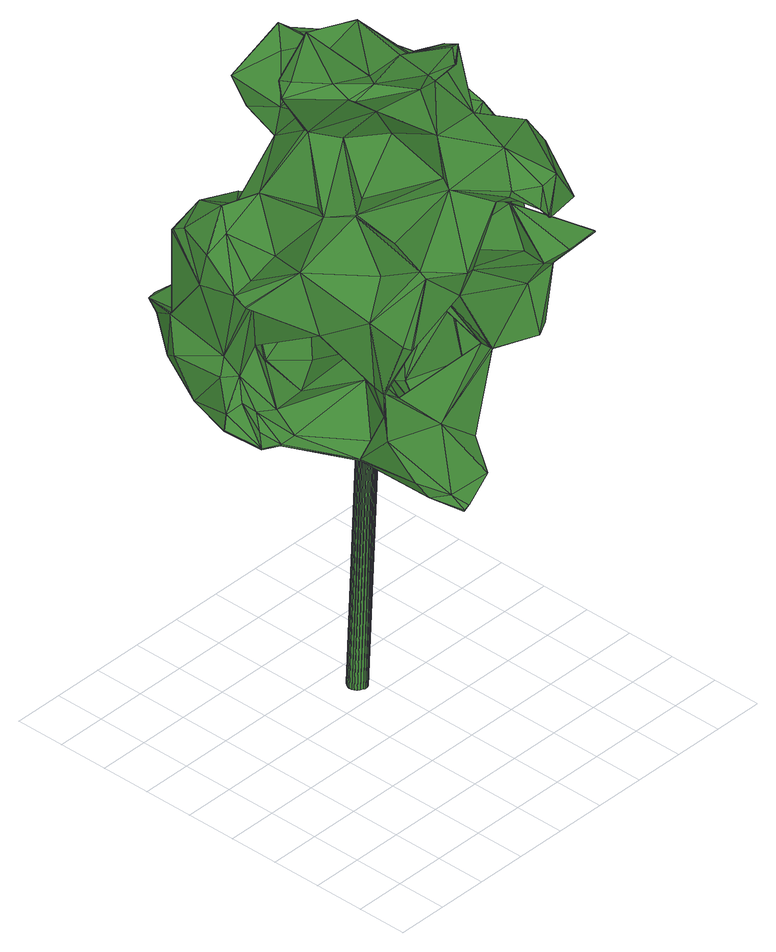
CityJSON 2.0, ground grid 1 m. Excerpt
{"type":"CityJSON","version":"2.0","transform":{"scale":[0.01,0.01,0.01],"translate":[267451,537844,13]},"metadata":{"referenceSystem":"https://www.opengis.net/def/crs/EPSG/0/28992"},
"CityObjects":{
"tree1":{"type":"SolitaryVegetationObject","attributes":{"gtid":267,"crown_width_m":6.72,"crown_median_z":22.58,"crown_r50_m":0.338,"crown_porosity":0.908,"trunk_H_m":9.24,"trunk_DBH_m":0.385,"trunk_radius_m":0.193,"trunk_base_height_m":13.34,"original_gtid":"267"},"geometry":[{"type":"Solid","lod":"3","boundaries":[[[[0,1,2]],[[3,4,5]],[[6,7,8]],[[9,10,11]],[[12,13,14]],[[12,14,15]],[[6,16,17]],[[18,19,20]],[[21,22,23]],[[15,24,25]],[[26,27,28]],[[29,30,31]],[[32,33,34]],[[12,35,13]],[[36,37,38]],[[25,39,40]],[[41,42,43]],[[44,45,46]],[[31,47,29]],[[48,49,4]],[[50,51,52]],[[53,54,55]],[[53,55,31]],[[56,57,58]],[[59,58,57]],[[60,55,54]],[[20,61,18]],[[62,63,64]],[[65,66,67]],[[68,69,22]],[[70,71,72]],[[11,10,73]],[[74,22,75]],[[76,73,77]],[[78,52,79]],[[80,81,82]],[[17,7,6]],[[48,83,84]],[[49,84,83]],[[85,86,67]],[[40,87,88]],[[6,89,16]],[[90,91,89]],[[81,91,90]],[[81,89,91]],[[92,34,93]],[[94,95,96]],[[97,98,99]],[[100,98,97]],[[62,64,97]],[[63,101,64]],[[52,51,102]],[[103,37,104]],[[26,105,106]],[[107,108,109]],[[110,51,50]],[[11,111,112]],[[113,114,115]],[[40,116,117]],[[118,117,116]],[[119,21,120]],[[119,120,121]],[[14,122,24]],[[14,24,15]],[[123,124,40]],[[125,126,58]],[[127,128,129]],[[100,114,98]],[[130,131,132]],[[133,134,135]],[[117,115,40]],[[136,63,62]],[[75,137,74]],[[138,139,140]],[[63,136,101]],[[26,141,142]],[[143,144,43]],[[145,43,144]],[[146,147,148]],[[149,150,151]],[[152,153,88]],[[13,35,77]],[[154,155,153]],[[156,43,42]],[[156,42,41]],[[68,157,69]],[[69,158,22]],[[75,22,158]],[[58,159,56]],[[160,56,159]],[[61,138,140]],[[161,162,163]],[[22,74,164]],[[22,164,23]],[[164,165,23]],[[164,45,165]],[[137,46,164]],[[45,164,46]],[[121,120,78]],[[137,158,46]],[[166,131,167]],[[55,168,31]],[[122,13,9]],[[140,169,61]],[[104,37,148]],[[128,170,134]],[[171,92,150]],[[149,171,150]],[[172,173,174]],[[6,90,89]],[[68,22,21]],[[171,175,176]],[[177,178,179]],[[180,181,182]],[[183,151,184]],[[65,67,86]],[[120,1,50]],[[75,158,137]],[[31,168,47]],[[89,185,16]],[[186,187,188]],[[189,190,191]],[[189,191,192]],[[193,192,194]],[[193,194,195]],[[117,113,115]],[[196,118,155]],[[155,118,88]],[[197,159,58]],[[38,37,198]],[[74,137,164]],[[199,200,201]],[[199,201,202]],[[203,204,103]],[[201,205,206]],[[207,162,48]],[[161,48,162]],[[125,208,126]],[[120,21,1]],[[94,96,209]],[[88,87,210]],[[211,204,184]],[[211,184,17]],[[40,124,25]],[[212,25,124]],[[45,213,165]],[[8,214,215]],[[216,8,215]],[[104,175,203]],[[176,175,104]],[[169,140,180]],[[166,217,131]],[[218,176,104]],[[219,220,221]],[[139,171,176]],[[168,197,222]],[[96,223,44]],[[224,223,96]],[[166,225,196]],[[226,212,123]],[[115,226,123]],[[46,227,44]],[[228,229,230]],[[231,228,230]],[[72,232,233]],[[79,233,232]],[[14,13,122]],[[234,235,136]],[[180,140,181]],[[96,106,105]],[[236,237,238]],[[236,238,56]],[[135,134,170]],[[127,239,240]],[[129,239,127]],[[13,10,9]],[[241,83,48]],[[64,100,97]],[[72,71,200]],[[235,138,242]],[[0,221,110]],[[19,67,66]],[[243,101,136]],[[148,178,104]],[[196,225,215]],[[244,245,246]],[[55,197,168]],[[247,248,139]],[[97,249,62]],[[120,50,52]],[[11,73,250]],[[215,251,113]],[[202,206,252]],[[125,252,208]],[[208,252,3]],[[196,217,166]],[[136,253,254]],[[255,256,55]],[[32,138,33]],[[148,36,146]],[[148,37,36]],[[26,106,27]],[[146,257,147]],[[146,29,257]],[[47,5,257]],[[47,257,29]],[[258,259,59]],[[258,56,259]],[[249,240,253]],[[249,253,62]],[[260,248,261]],[[46,158,262]],[[202,201,206]],[[237,174,173]],[[206,263,252]],[[3,252,263]],[[231,264,265]],[[110,102,51]],[[244,266,237]],[[141,44,142]],[[231,204,211]],[[247,261,248]],[[267,211,17]],[[82,81,268]],[[19,66,269]],[[267,185,80]],[[55,256,197]],[[12,15,212]],[[217,196,155]],[[267,225,108]],[[257,4,270]],[[270,147,257]],[[271,272,273]],[[204,203,184]],[[101,243,64]],[[274,275,276]],[[277,275,274]],[[171,139,92]],[[19,269,20]],[[251,278,113]],[[173,172,279]],[[280,70,72]],[[78,120,52]],[[61,169,281]],[[61,281,18]],[[48,4,263]],[[123,40,115]],[[151,7,184]],[[12,226,35]],[[81,185,89]],[[196,215,118]],[[216,282,8]],[[6,282,90]],[[8,282,6]],[[199,202,173]],[[24,112,283]],[[11,112,24]],[[70,112,71]],[[284,105,26]],[[70,280,283]],[[127,240,285]],[[127,285,128]],[[77,83,76]],[[286,107,109]],[[287,86,85]],[[48,263,206]],[[207,48,206]],[[24,122,9]],[[70,283,112]],[[11,24,9]],[[287,65,86]],[[259,58,59]],[[188,187,162]],[[119,279,172]],[[119,121,279]],[[173,202,259]],[[173,259,237]],[[259,202,288]],[[227,246,44]],[[26,142,284]],[[289,167,229]],[[276,213,45]],[[166,143,109]],[[58,290,197]],[[30,29,291]],[[146,291,29]],[[180,292,85]],[[180,85,169]],[[213,293,152]],[[213,152,165]],[[294,221,195]],[[217,293,295]],[[212,124,123]],[[155,88,153]],[[269,235,20]],[[294,110,221]],[[296,201,71]],[[200,71,201]],[[110,50,0]],[[0,50,1]],[[88,210,152]],[[18,67,19]],[[187,186,111]],[[18,85,67]],[[190,220,219]],[[297,251,214]],[[99,249,97]],[[133,129,134]],[[239,298,240]],[[151,8,7]],[[299,300,292]],[[49,292,300]],[[104,178,218]],[[301,300,299]],[[4,300,301]],[[5,4,257]],[[4,301,270]],[[193,302,192]],[[115,114,100]],[[92,139,149]],[[100,303,115]],[[226,115,303]],[[226,303,100]],[[271,224,96]],[[216,268,81]],[[304,283,294]],[[228,231,211]],[[228,211,289]],[[289,211,167]],[[305,272,306]],[[271,306,272]],[[199,279,200]],[[49,48,84]],[[225,82,268]],[[227,262,69]],[[158,69,262]],[[71,307,296]],[[163,162,187]],[[292,49,83]],[[141,96,44]],[[129,128,134]],[[96,141,276]],[[274,276,141]],[[308,172,174]],[[4,3,263]],[[49,300,4]],[[46,262,227]],[[235,242,20]],[[215,309,118]],[[113,309,215]],[[180,182,299]],[[180,299,292]],[[149,151,34]],[[308,119,172]],[[217,295,94]],[[305,60,54]],[[225,268,215]],[[273,130,224]],[[273,224,271]],[[218,301,299]],[[218,299,182]],[[142,246,284]],[[132,209,45]],[[45,209,96]],[[276,45,96]],[[0,2,310]],[[311,273,272]],[[311,272,230]],[[17,185,267]],[[16,185,17]],[[228,289,312]],[[312,289,229]],[[25,212,15]],[[62,253,136]],[[3,313,208]],[[118,116,88]],[[40,88,116]],[[226,12,212]],[[43,156,109]],[[259,56,314]],[[93,239,129]],[[93,129,92]],[[73,10,13]],[[73,13,77]],[[68,21,174]],[[301,179,270]],[[315,179,301]],[[282,216,81]],[[282,81,90]],[[80,185,81]],[[113,278,114]],[[195,194,87]],[[316,195,220]],[[199,173,279]],[[38,317,318]],[[190,219,191]],[[277,295,275]],[[200,279,72]],[[68,174,237]],[[319,68,237]],[[188,162,207]],[[280,233,294]],[[136,235,320]],[[66,320,235]],[[8,151,214]],[[215,214,251]],[[139,261,140]],[[260,261,139]],[[294,102,110]],[[204,265,103]],[[265,37,103]],[[80,225,267]],[[69,157,227]],[[79,232,78]],[[231,265,204]],[[36,318,53]],[[321,251,297]],[[321,297,98]],[[98,297,214]],[[321,278,251]],[[5,47,222]],[[5,222,208]],[[47,168,222]],[[277,322,94]],[[107,41,43]],[[316,323,195]],[[103,104,203]],[[218,182,176]],[[176,247,139]],[[43,145,107]],[[141,28,274]],[[141,26,28]],[[316,324,323]],[[285,170,128]],[[217,209,132]],[[273,229,130]],[[227,157,246]],[[217,94,209]],[[150,133,151]],[[285,240,249]],[[308,174,21]],[[308,21,119]],[[190,189,316]],[[53,318,317]],[[53,317,305]],[[319,157,68]],[[266,157,319]],[[96,95,106]],[[80,82,225]],[[228,312,229]],[[311,230,229]],[[186,307,111]],[[243,66,65]],[[325,1,165]],[[326,302,189]],[[324,189,302]],[[277,94,295]],[[153,293,154]],[[152,293,153]],[[213,295,293]],[[155,154,293]],[[217,155,293]],[[206,205,207]],[[276,275,213]],[[96,105,271]],[[295,213,275]],[[305,327,60]],[[284,60,327]],[[197,256,159]],[[53,305,54]],[[246,157,244]],[[266,244,157]],[[305,306,327]],[[264,38,328]],[[329,38,264]],[[148,147,330]],[[273,311,229]],[[76,250,73]],[[151,170,214]],[[265,198,37]],[[258,57,56]],[[59,57,258]],[[111,11,250]],[[111,250,187]],[[203,32,183]],[[149,32,171]],[[203,171,32]],[[149,139,32]],[[138,32,139]],[[214,170,331]],[[260,139,248]],[[192,310,210]],[[192,210,87]],[[221,0,310]],[[219,221,310]],[[219,310,192]],[[23,1,21]],[[310,325,210]],[[237,259,238]],[[129,133,92]],[[319,237,266]],[[195,87,304]],[[83,241,76]],[[287,83,77]],[[182,181,140]],[[264,198,265]],[[201,296,205]],[[183,32,34]],[[332,183,34]],[[132,223,130]],[[130,223,224]],[[87,194,192]],[[243,320,66]],[[95,94,322]],[[252,125,288]],[[259,288,58]],[[125,58,288]],[[252,288,202]],[[284,327,105]],[[271,105,306]],[[327,306,105]],[[332,34,151]],[[326,189,192]],[[326,192,302]],[[161,76,241]],[[241,48,161]],[[149,34,92]],[[161,163,250]],[[161,250,76]],[[250,163,187]],[[98,114,321]],[[321,114,278]],[[176,261,247]],[[190,316,220]],[[234,298,333]],[[235,234,138]],[[195,304,294]],[[240,298,253]],[[146,36,291]],[[221,220,195]],[[65,35,226]],[[287,35,65]],[[77,35,287]],[[109,225,166]],[[109,108,225]],[[203,183,184]],[[17,184,7]],[[165,1,23]],[[269,66,235]],[[107,145,108]],[[93,34,33]],[[178,148,334]],[[142,44,335]],[[45,223,132]],[[336,334,330]],[[44,223,45]],[[211,145,167]],[[166,167,143]],[[109,143,43]],[[267,108,145]],[[211,267,145]],[[145,144,167]],[[167,144,143]],[[239,93,298]],[[249,99,331]],[[249,331,285]],[[98,331,99]],[[214,331,98]],[[189,324,316]],[[53,337,36]],[[100,64,338]],[[107,286,156]],[[107,156,41]],[[192,191,219]],[[294,233,102]],[[193,323,302]],[[324,302,323]],[[246,339,284]],[[20,242,61]],[[138,61,242]],[[160,255,339]],[[160,339,246]],[[150,92,133]],[[31,30,337]],[[31,337,53]],[[5,208,313]],[[5,313,3]],[[286,109,156]],[[28,340,274]],[[126,208,290]],[[222,197,290]],[[222,290,208]],[[58,126,290]],[[142,335,246]],[[230,317,329]],[[272,317,230]],[[203,175,171]],[[215,268,216]],[[332,151,183]],[[133,135,151]],[[304,87,341]],[[322,277,340]],[[277,274,340]],[[95,340,106]],[[322,340,95]],[[136,320,243]],[[136,298,234]],[[136,254,298]],[[253,298,254]],[[333,33,138]],[[160,245,236]],[[284,339,60]],[[60,339,255]],[[245,244,236]],[[246,245,160]],[[333,93,33]],[[336,179,178]],[[177,179,315]],[[188,207,205]],[[234,333,138]],[[160,236,56]],[[323,342,195]],[[52,233,79]],[[323,193,342]],[[195,342,193]],[[30,291,337]],[[36,337,291]],[[340,28,27]],[[340,27,106]],[[152,210,325]],[[152,325,165]],[[217,132,131]],[[229,167,131]],[[310,2,325]],[[229,131,130]],[[325,2,1]],[[44,246,335]],[[25,24,283]],[[244,237,236]],[[40,341,87]],[[39,341,40]],[[304,341,283]],[[341,25,283]],[[341,39,25]],[[52,102,233]],[[140,261,182]],[[176,182,261]],[[121,343,344]],[[336,178,334]],[[65,338,243]],[[226,338,65]],[[259,314,238]],[[56,238,314]],[[100,338,226]],[[243,338,64]],[[231,230,264]],[[331,170,285]],[[280,294,283]],[[38,318,36]],[[280,72,233]],[[343,78,232]],[[85,18,281]],[[85,281,169]],[[343,121,78]],[[113,117,309]],[[118,309,117]],[[93,333,298]],[[188,205,186]],[[177,301,218]],[[177,315,301]],[[177,218,178]],[[72,344,232]],[[343,232,344]],[[121,344,279]],[[72,279,344]],[[255,55,60]],[[255,160,256]],[[159,256,160]],[[330,334,148]],[[336,330,179]],[[147,179,330]],[[270,179,147]],[[329,317,38]],[[135,170,151]],[[305,317,272]],[[292,345,85]],[[329,264,230]],[[287,345,83]],[[83,345,292]],[[85,345,287]],[[264,328,198]],[[38,198,328]],[[111,307,112]],[[71,112,307]],[[296,307,205]],[[186,205,307]],[[346,347,348]],[[346,348,349]],[[349,348,350]],[[349,350,351]],[[348,347,352]],[[348,352,350]],[[350,352,353]],[[350,353,351]],[[352,347,354]],[[352,354,353]],[[353,354,355]],[[353,355,351]],[[354,347,356]],[[354,356,355]],[[355,356,357]],[[355,357,351]],[[356,347,358]],[[356,358,357]],[[357,358,359]],[[357,359,351]],[[358,347,360]],[[358,360,359]],[[359,360,361]],[[359,361,351]],[[360,347,362]],[[360,362,361]],[[361,362,363]],[[361,363,351]],[[362,347,364]],[[362,364,363]],[[363,364,365]],[[363,365,351]],[[364,347,366]],[[364,366,365]],[[365,366,367]],[[365,367,351]],[[366,347,368]],[[366,368,367]],[[367,368,369]],[[367,369,351]],[[368,347,370]],[[368,370,369]],[[369,370,371]],[[369,371,351]],[[370,347,372]],[[370,372,371]],[[371,372,373]],[[371,373,351]],[[372,347,374]],[[372,374,373]],[[373,374,375]],[[373,375,351]],[[374,347,376]],[[374,376,375]],[[375,376,377]],[[375,377,351]],[[376,347,378]],[[376,378,377]],[[377,378,379]],[[377,379,351]],[[378,347,380]],[[378,380,379]],[[379,380,381]],[[379,381,351]],[[380,347,382]],[[380,382,381]],[[381,382,383]],[[381,383,351]],[[382,347,384]],[[382,384,383]],[[383,384,385]],[[383,385,351]],[[384,347,386]],[[384,386,385]],[[385,386,387]],[[385,387,351]],[[386,347,388]],[[386,388,387]],[[387,388,389]],[[387,389,351]],[[388,347,390]],[[388,390,389]],[[389,390,391]],[[389,391,351]],[[390,347,392]],[[390,392,391]],[[391,392,393]],[[391,393,351]],[[392,347,394]],[[392,394,393]],[[393,394,395]],[[393,395,351]],[[394,347,346]],[[394,346,395]],[[395,346,349]],[[395,349,351]]]]}]}
},
"vertices":[
[140,375,730],[197,274,698],[226,276,721],[460,694,753],[510,654,839],[596,652,778],[512,104,1226],[584,242,1233],[469,188,1263],[153,675,1014],[155,675,1014],[121,645,867],[184,586,1093],[199,652,1063],[149,642,1036],[117,560,1037],[541,90,1167],[595,208,1199],[373,728,1201],[348,716,1217],[440,690,1293],[198,274,695],[225,137,670],[207,153,702],[105,565,976],[97,477,1001],[389,346,727],[428,392,860],[315,341,768],[702,531,738],[700,499,760],[694,442,717],[526,476,1217],[429,496,1274],[480,379,1300],[232,597,1066],[703,441,901],[647,466,962],[684,377,920],[94,448,993],[164,384,1061],[441,375,1124],[458,401,1112],[480,339,964],[376,169,704],[308,186,758],[343,110,672],[700,530,737],[356,674,836],[470,664,978],[105,374,730],[87,408,749],[64,382,739],[683,376,752],[624,325,731],[581,397,711],[455,421,727],[477,521,685],[456,522,636],[333,542,692],[585,314,719],[466,689,1270],[300,433,1367],[255,489,1368],[230,488,1346],[334,601,1154],[353,605,1202],[352,683,1166],[238,264,694],[329,142,676],[85,606,814],[148,681,744],[98,571,728],[196,635,984],[255,83,654],[255,84,651],[238,592,961],[326,679,1000],[65,383,736],[30,438,769],[457,133,1191],[439,75,1203],[441,112,1201],[347,653,974],[358,627,965],[444,629,1128],[358,639,1150],[175,348,938],[197,252,1001],[430,43,1207],[429,45,1208],[429,45,1206],[528,383,1355],[458,397,1365],[344,214,996],[461,253,911],[424,200,862],[304,399,1348],[364,391,1295],[311,391,1344],[306,496,1230],[253,516,1359],[85,447,793],[664,378,1117],[615,498,1068],[459,302,870],[442,327,881],[446,337,1140],[465,287,1153],[385,231,1061],[106,433,770],[173,747,820],[118,646,866],[269,349,1146],[355,459,1209],[253,411,1118],[262,286,1049],[266,348,1145],[275,205,1093],[140,376,727],[105,375,727],[114,405,724],[148,665,1022],[224,498,1007],[146,483,1004],[461,553,618],[462,537,627],[462,302,1424],[431,267,1421],[476,302,1423],[514,146,857],[512,172,955],[417,166,871],[475,301,1421],[433,267,1420],[437,299,1399],[376,565,1370],[269,85,657],[495,551,1314],[583,505,1247],[577,644,1195],[324,251,739],[349,261,702],[391,217,1026],[549,214,984],[557,257,1059],[689,515,802],[569,527,831],[624,461,942],[531,375,1328],[532,374,1331],[496,285,1274],[198,220,864],[197,173,988],[199,155,991],[275,191,1085],[378,354,1034],[358,228,680],[270,88,656],[496,462,699],[440,352,705],[307,645,821],[289,689,820],[253,690,812],[249,109,677],[189,202,777],[387,185,1046],[532,152,997],[609,495,758],[519,642,1184],[409,294,1384],[597,478,1240],[232,445,735],[248,452,730],[306,344,696],[571,417,1130],[605,538,1097],[497,557,1061],[523,481,1037],[480,553,936],[557,638,1142],[570,634,1145],[596,611,1102],[510,354,1163],[554,338,1155],[539,92,1166],[195,754,816],[234,727,835],[234,729,833],[334,521,848],[205,502,792],[298,479,753],[273,358,847],[232,376,940],[203,368,934],[158,484,858],[355,168,1065],[505,480,708],[601,401,938],[194,578,764],[127,588,731],[247,624,725],[287,574,678],[631,386,1173],[651,347,1116],[253,692,809],[285,625,721],[290,690,817],[539,639,642],[416,169,871],[208,251,859],[559,255,1060],[162,556,1060],[201,219,864],[411,291,1268],[394,247,1183],[432,136,1215],[351,183,1012],[609,571,1076],[233,445,739],[179,481,816],[150,426,755],[584,554,761],[417,168,869],[458,189,859],[430,170,1176],[244,554,1103],[359,153,671],[635,129,1023],[566,162,975],[691,231,920],[609,265,1002],[31,439,766],[49,451,787],[461,525,1372],[440,597,1295],[409,339,693],[331,350,665],[389,348,725],[445,395,1374],[429,394,1379],[337,600,942],[458,656,1280],[323,526,1247],[363,326,655],[397,321,667],[413,274,663],[596,541,1096],[505,513,1208],[352,384,1364],[162,643,841],[419,284,1175],[428,638,686],[373,414,1354],[398,534,1336],[535,348,718],[554,402,708],[594,617,806],[405,516,793],[303,488,709],[523,577,1245],[569,631,1146],[342,112,670],[430,686,771],[636,277,967],[559,383,1030],[354,324,658],[509,202,1174],[430,139,1201],[416,662,1259],[481,583,910],[486,249,877],[593,225,906],[553,169,852],[287,329,853],[236,253,847],[251,233,822],[300,301,968],[332,395,1122],[176,461,740],[91,504,816],[460,655,1234],[476,104,1218],[110,513,847],[488,302,739],[402,304,1396],[369,333,1077],[361,560,1035],[331,541,690],[569,126,1020],[479,523,685],[690,513,801],[474,674,1005],[201,155,990],[106,472,827],[246,214,984],[180,684,749],[412,293,1269],[460,523,1372],[489,646,998],[472,665,980],[492,626,981],[330,439,977],[309,476,1075],[116,451,985],[617,349,854],[512,273,921],[176,731,795],[281,365,740],[312,299,1086],[269,328,802],[593,223,908],[634,126,1022],[486,628,742],[365,470,806],[474,604,991],[243,555,814],[655,323,890],[684,378,917],[320,284,699],[414,541,1284],[431,416,1199],[355,328,999],[220,529,971],[313,539,937],[210,230,805],[378,428,871],[545,384,810],[610,347,924],[655,290,923],[506,469,862],[408,328,1350],[461,367,1274],[462,523,1370],[554,407,992],[360,228,683],[448,495,916],[690,473,757],[307,505,1229],[488,303,736],[366,365,912],[95,447,991],[170,478,987],[87,410,747],[134,456,759],[456,600,1007],[394,444,34],[375,445,34],[394,449,34],[413,420,957],[412,425,957],[394,420,958],[392,454,34],[411,430,958],[389,458,34],[408,434,958],[385,461,34],[404,437,958],[380,464,34],[399,439,958],[376,464,34],[394,440,958],[371,464,34],[389,439,958],[366,462,35],[385,437,958],[362,459,35],[380,434,958],[359,455,35],[377,430,958],[357,451,34],[375,426,958],[356,446,34],[374,421,958],[356,441,34],[375,416,958],[358,436,34],[377,411,958],[361,432,34],[380,407,958],[365,429,34],[384,404,957],[370,427,34],[388,402,957],[374,426,33],[393,401,957],[380,426,33],[398,402,957],[384,428,33],[403,403,957],[388,431,33],[407,406,957],[391,435,33],[410,410,957],[393,440,33],[412,415,957]
]}
